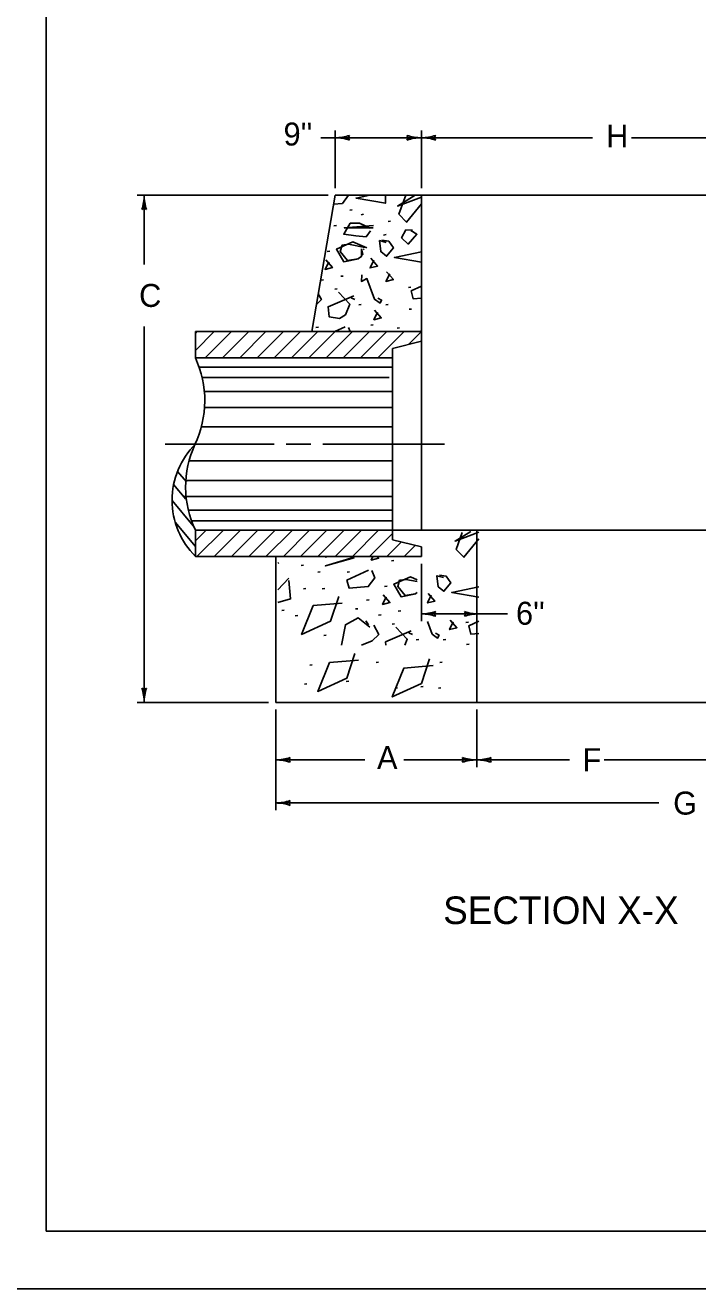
# Model space of a CAD drawing. Extents: x 1000 to 1036.3, y 1000 to 1022.
# Drawn here: x 1006.82 to 1012.67, y 1000 to 1011 of the extents above; entities that cross this region are included whole.
import ezdxf

# ---------------------------------------------------------------- set-up
doc = ezdxf.new("R2010")
doc.units = 0
for name, color, linetype in [('Level 1', 7, 'Continuous'), ('Level 10', 7, 'Continuous'), ('Level 11', 7, 'Continuous')]:
    doc.layers.add(name, color=color, linetype=linetype)

msp = doc.modelspace()

# ---------------------------------------------------------------- linework, layer by layer
at = {"layer": 'Level 1'}
for p, q in [((1010.268, 1010.021), (1009.393, 1010.021)), ((1009.518, 1009.583), (1009.518, 1010.083)), ((1010.268, 1009.583), (1010.268, 1010.083)), ((1011.757, 1010.021), (1010.268, 1010.021)), ((1014.25, 1010.021), (1012.097, 1010.021)), ((1007.792, 1009.521), (1009.455, 1009.521)), ((1007.854, 1009.521), (1007.854, 1008.916)), ((1009.518, 1009.521), (1009.314, 1008.333)), ((1014.989, 1009.521), (1009.518, 1009.521)), ((1010.268, 1009.521), (1010.268, 1006.604)), ((1007.854, 1008.376), (1007.854, 1005.104)), ((1010.268, 1008.333), (1008.301, 1008.333)), ((1008.301, 1008.333), (1008.301, 1008.104)), ((1008.301, 1008.32), (1008.314, 1008.333)), ((1008.301, 1008.169), (1008.465, 1008.333)), ((1008.386, 1008.104), (1008.615, 1008.333)), ((1008.536, 1008.104), (1008.765, 1008.333)), ((1008.686, 1008.104), (1008.915, 1008.333)), ((1008.837, 1008.104), (1009.066, 1008.333)), ((1008.987, 1008.104), (1009.216, 1008.333)), ((1009.137, 1008.104), (1009.366, 1008.333)), ((1009.287, 1008.104), (1009.516, 1008.333)), ((1009.438, 1008.104), (1009.667, 1008.333)), ((1009.588, 1008.104), (1009.817, 1008.333)), ((1009.738, 1008.104), (1009.967, 1008.333)), ((1009.888, 1008.104), (1010.117, 1008.333)), ((1010.157, 1008.222), (1010.268, 1008.333)), ((1010.268, 1008.333), (1010.268, 1008.25)), ((1010.268, 1008.25), (1010.018, 1008.187)), ((1010.018, 1008.187), (1010.018, 1006.521)), ((1010.018, 1008.187), (1010.018, 1006.521)), ((1010.018, 1008.104), (1008.301, 1008.104)), ((1010.018, 1008.104), (1008.301, 1008.104)), ((1010.018, 1008.024), (1008.333, 1008.024)), ((1009.989, 1007.932), (1008.36, 1007.932)), ((1010.018, 1007.812), (1008.379, 1007.812)), ((1010.018, 1007.673), (1008.38, 1007.673)), ((1010.018, 1007.503), (1008.353, 1007.503)), ((1008.038, 1007.354), (1008.985, 1007.354)), ((1009.091, 1007.354), (1009.304, 1007.354)), ((1009.41, 1007.354), (1010.47, 1007.354)), ((1010.018, 1007.354), (1010.47, 1007.354)), ((1008.245, 1007.207), (1010.018, 1007.207)), ((1008.222, 1007.024), (1008.144, 1007.116)), ((1008.218, 1006.873), (1008.11, 1007.001)), ((1008.217, 1007.038), (1010.018, 1007.038)), ((1008.281, 1006.642), (1008.097, 1006.862)), ((1008.197, 1006.898), (1010.018, 1006.898)), ((1008.239, 1006.778), (1010.018, 1006.778)), ((1008.301, 1006.463), (1008.124, 1006.674)), ((1008.267, 1006.686), (1010.018, 1006.686)), ((1010.018, 1006.604), (1008.301, 1006.604)), ((1008.301, 1006.604), (1008.301, 1006.375)), ((1008.301, 1006.512), (1008.393, 1006.604)), ((1008.314, 1006.375), (1008.544, 1006.604)), ((1008.465, 1006.375), (1008.694, 1006.604)), ((1008.615, 1006.375), (1008.844, 1006.604)), ((1008.765, 1006.375), (1008.994, 1006.604)), ((1008.915, 1006.375), (1009.145, 1006.604)), ((1009.066, 1006.375), (1009.295, 1006.604)), ((1009.216, 1006.375), (1009.445, 1006.604)), ((1009.366, 1006.375), (1009.595, 1006.604)), ((1009.516, 1006.375), (1009.746, 1006.604)), ((1009.667, 1006.375), (1009.896, 1006.604)), ((1009.817, 1006.375), (1010.018, 1006.576)), ((1009.967, 1006.375), (1010.094, 1006.502)), ((1014.5, 1006.604), (1010.018, 1006.604)), ((1010.018, 1006.521), (1010.268, 1006.458)), ((1010.75, 1005.104), (1010.75, 1006.604)), ((1010.118, 1006.375), (1010.214, 1006.472)), ((1010.268, 1006.458), (1010.268, 1006.375)), ((1010.268, 1006.375), (1008.301, 1006.375)), ((1009, 1005.104), (1009, 1006.375)), ((1010.268, 1006.312), (1010.268, 1005.812)), ((1010.268, 1005.875), (1011.018, 1005.875)), ((1007.792, 1005.104), (1008.938, 1005.104)), ((1015.5, 1005.104), (1009, 1005.104)), ((1009, 1005.042), (1009, 1004.167)), ((1010.75, 1005.042), (1010.75, 1004.542)), ((1009.777, 1004.604), (1009, 1004.604)), ((1010.75, 1004.604), (1010.115, 1004.604)), ((1011.558, 1004.604), (1010.75, 1004.604)), ((1013.75, 1004.604), (1011.859, 1004.604)), ((1012.335, 1004.229), (1009, 1004.229))]:
    msp.add_line(p, q, dxfattribs=at)
for points in [[(1009.504, 1009.443), (1009.581, 1009.449), (1009.633, 1009.521)], [(1009.818, 1009.521), (1009.699, 1009.496), (1009.955, 1009.451), (1009.957, 1009.521)], [(1010.215, 1009.521), (1010.061, 1009.426), (1010.268, 1009.503)], [(1010.132, 1009.521), (1010.072, 1009.354), (1010.138, 1009.285), (1010.268, 1009.444)], [(1009.666, 1009.393), (1009.645, 1009.39)], [(1009.529, 1009.256), (1009.507, 1009.253)], [(1009.821, 1009.234), (1009.728, 1009.277), (1009.648, 1009.277), (1009.592, 1009.181), (1009.698, 1009.167), (1009.786, 1009.157), (1009.824, 1009.21)], [(1009.85, 1009.258), (1009.597, 1009.237), (1009.848, 1009.237)], [(1009.764, 1009.354), (1009.743, 1009.351)], [(1010, 1009.295), (1009.979, 1009.292)], [(1009.961, 1009.177), (1009.939, 1009.174)], [(1010.192, 1009.215), (1010.133, 1009.218), (1010.096, 1009.149), (1010.154, 1009.095), (1010.229, 1009.181), (1010.176, 1009.213)], [(1009.47, 1009.033), (1009.448, 1009.03)], [(1009.792, 1009.063), (1009.672, 1009.114), (1009.528, 1009.05), (1009.592, 1008.941), (1009.72, 1008.967), (1009.757, 1009.005), (1009.746, 1009.053)], [(1009.776, 1009.066), (1009.634, 1009.093), (1009.578, 1009.085), (1009.562, 1009.031), (1009.626, 1008.951), (1009.714, 1008.967), (1009.746, 1008.986), (1009.746, 1009.053)], [(1009.76, 1009.053), (1009.77, 1009.045)], [(1009.962, 1009.109), (1009.904, 1009.125), (1009.914, 1009.029), (1009.965, 1008.989), (1010.024, 1009.063), (1009.984, 1009.119), (1009.925, 1009.13)], [(1009.462, 1008.941), (1009.43, 1008.875), (1009.494, 1008.891), (1009.435, 1008.957)], [(1009.854, 1008.954), (1009.822, 1008.888), (1009.886, 1008.904), (1009.828, 1008.971)], [(1010.268, 1009.028), (1010.033, 1008.979), (1010.268, 1008.938)], [(1009.588, 1008.817), (1009.566, 1008.815)], [(1009.749, 1008.826), (1009.746, 1008.77), (1009.794, 1008.794), (1009.861, 1008.615), (1009.909, 1008.581), (1009.922, 1008.607), (1009.89, 1008.623)], [(1009.992, 1008.837), (1009.96, 1008.77), (1010.024, 1008.786), (1009.965, 1008.853)], [(1009.417, 1008.784), (1009.396, 1008.782)], [(1009.535, 1008.706), (1009.514, 1008.703)], [(1010.177, 1008.719), (1010.155, 1008.716)], [(1010.268, 1008.728), (1010.18, 1008.687), (1010.198, 1008.617), (1010.268, 1008.623)], [(1009.355, 1008.57), (1009.397, 1008.613), (1009.37, 1008.662)], [(1009.68, 1008.645), (1009.456, 1008.549), (1009.466, 1008.461), (1009.554, 1008.447), (1009.608, 1008.479), (1009.645, 1008.573), (1009.546, 1008.677)], [(1009.658, 1008.626), (1009.69, 1008.613)], [(1009.745, 1008.568), (1009.723, 1008.566)], [(1009.887, 1008.503), (1009.855, 1008.436), (1009.919, 1008.452), (1009.86, 1008.519)], [(1009.98, 1008.568), (1009.959, 1008.566)], [(1010.183, 1008.529), (1010.162, 1008.527)], [(1009.372, 1008.372), (1009.35, 1008.37)], [(1009.372, 1008.372), (1009.35, 1008.37)], [(1009.603, 1008.375), (1009.514, 1008.333)], [(1009.849, 1008.392), (1009.828, 1008.389)], [(1009.849, 1008.392), (1009.828, 1008.389)], [(1009.647, 1008.333), (1009.633, 1008.37)], [(1010.078, 1008.365), (1010.057, 1008.363)], [(1010.268, 1008.34), (1010.254, 1008.333)], [(1010.698, 1006.594), (1010.561, 1006.509), (1010.768, 1006.586)], [(1010.624, 1006.583), (1010.572, 1006.437), (1010.638, 1006.368), (1010.768, 1006.528)], [(1009.027, 1006.319), (1009.018, 1006.318)], [(1009.243, 1006.3), (1009.222, 1006.297)], [(1009.434, 1006.375), (1009.432, 1006.37), (1009.451, 1006.375)], [(1009.684, 1006.368), (1009.433, 1006.293), (1009.684, 1006.363)], [(1009.846, 1006.375), (1009.831, 1006.344), (1009.895, 1006.36), (1009.882, 1006.375)], [(1010.029, 1006.339), (1010.007, 1006.336)], [(1009.113, 1006.187), (1009.018, 1006.086)], [(1009.387, 1006.241), (1009.366, 1006.238)], [(1009.809, 1006.257), (1009.619, 1006.169), (1009.638, 1006.1), (1009.806, 1006.113), (1009.862, 1006.19), (1009.838, 1006.252)], [(1009.642, 1006.241), (1009.621, 1006.238)], [(1010.232, 1006.172), (1010.172, 1006.197), (1010.028, 1006.133), (1010.092, 1006.024), (1010.22, 1006.051), (1010.232, 1006.063)], [(1010.232, 1006.158), (1010.134, 1006.176), (1010.078, 1006.168), (1010.062, 1006.115), (1010.126, 1006.035), (1010.214, 1006.051), (1010.232, 1006.061)], [(1010.462, 1006.192), (1010.404, 1006.208), (1010.414, 1006.112), (1010.465, 1006.072), (1010.524, 1006.147), (1010.484, 1006.203), (1010.425, 1006.213)], [(1009.018, 1005.974), (1009.129, 1006.005), (1009.115, 1006.165)], [(1009.263, 1006.097), (1009.242, 1006.094)], [(1009.427, 1006.097), (1009.405, 1006.094)], [(1009.97, 1006.116), (1009.948, 1006.114)], [(1010.768, 1006.111), (1010.533, 1006.062), (1010.768, 1006.021)], [(1009.579, 1005.968), (1009.326, 1005.947), (1009.225, 1005.696), (1009.478, 1005.813), (1009.548, 1006.027)], [(1009.813, 1005.999), (1009.791, 1005.996)], [(1009.962, 1006.025), (1009.93, 1005.958), (1009.994, 1005.974), (1009.935, 1006.041)], [(1010.354, 1006.038), (1010.322, 1005.971), (1010.386, 1005.987), (1010.328, 1006.054)], [(1009.073, 1005.907), (1009.052, 1005.904)], [(1009.191, 1005.861), (1009.17, 1005.859)], [(1009.82, 1005.76), (1009.718, 1005.84), (1009.606, 1005.781), (1009.572, 1005.604)], [(1009.714, 1005.92), (1009.693, 1005.918)], [(1009.917, 1005.868), (1009.896, 1005.865)], [(1010.088, 1005.901), (1010.066, 1005.898)], [(1009.748, 1005.604), (1009.841, 1005.64), (1009.897, 1005.696), (1009.854, 1005.776)], [(1009.785, 1005.816), (1009.809, 1005.781)], [(1010.035, 1005.789), (1010.014, 1005.787)], [(1010.124, 1005.604), (1010.145, 1005.656), (1010.046, 1005.76)], [(1010.32, 1005.808), (1010.361, 1005.699), (1010.409, 1005.664), (1010.422, 1005.691), (1010.39, 1005.707)], [(1010.546, 1005.805), (1010.514, 1005.739), (1010.578, 1005.755), (1010.519, 1005.821)], [(1010.677, 1005.802), (1010.655, 1005.8)], [(1010.768, 1005.811), (1010.68, 1005.77), (1010.698, 1005.7), (1010.768, 1005.706)], [(1009.44, 1005.691), (1009.418, 1005.688)], [(1010.18, 1005.728), (1009.956, 1005.632), (1009.959, 1005.604)], [(1010.158, 1005.709), (1010.19, 1005.696)], [(1010.245, 1005.652), (1010.223, 1005.649)], [(1010.48, 1005.652), (1010.459, 1005.649)], [(1009.721, 1005.472), (1009.468, 1005.451), (1009.366, 1005.2), (1009.62, 1005.317), (1009.689, 1005.531)], [(1010.683, 1005.613), (1010.662, 1005.61)], [(1009.317, 1005.432), (1009.296, 1005.429)], [(1009.895, 1005.456), (1009.874, 1005.453)], [(1010.37, 1005.425), (1010.116, 1005.404), (1010.015, 1005.153), (1010.268, 1005.27), (1010.338, 1005.484)], [(1010.45, 1005.456), (1010.428, 1005.453)], [(1009.636, 1005.29), (1009.614, 1005.288)], [(1009.27, 1005.267), (1009.249, 1005.264)], [(1010.06, 1005.231), (1010.039, 1005.229)], [(1010.284, 1005.243), (1010.263, 1005.241)], [(1010.438, 1005.231), (1010.416, 1005.229)]]:
    msp.add_lwpolyline(points, dxfattribs=at)
for centre, radius, start, end in [((1009.518, 1010.412), 0.391, 270, 288.6688), ((1009.518, 1009.63), 0.391, 71.3472, 89.9939), ((1009.518, 1010.412), 0.391, 269.9878, 270), ((1009.666, 1010.021), 0.0313, 138.7746, 220.8913), ((1010.119, 1010.021), 0.0313, 318.7746, 40.8913), ((1010.268, 1010.412), 0.391, 251.3472, 269.9939), ((1010.268, 1009.63), 0.391, 90, 108.6688), ((1010.268, 1010.412), 0.391, 270, 288.6688), ((1010.268, 1009.63), 0.391, 89.9878, 90), ((1010.268, 1009.63), 0.391, 71.3472, 89.9939), ((1010.268, 1010.412), 0.391, 269.9878, 270), ((1010.416, 1010.021), 0.0313, 138.7746, 220.8913), ((1007.463, 1009.521), 0.391, 341.3472, 359.9939), ((1008.245, 1009.521), 0.391, 180, 198.6688), ((1008.245, 1009.521), 0.391, 179.9878, 180), ((1007.854, 1009.372), 0.0313, 48.7746, 130.8913), ((1007.492, 1007.732), 0.89, 334.5728, 24.7186), ((1008.786, 1006.865), 0.689, 134.7257, 225.2743), ((1009.088, 1006.982), 0.873, 155.0806, 205.6368), ((1010.268, 1006.266), 0.391, 270, 288.6688), ((1010.268, 1005.484), 0.391, 71.3472, 89.9939), ((1010.268, 1006.266), 0.391, 269.9878, 270), ((1010.416, 1005.875), 0.0313, 138.7746, 220.8913), ((1010.619, 1005.875), 0.0313, 318.7746, 40.8913), ((1010.768, 1006.266), 0.391, 251.3472, 269.9939), ((1010.768, 1005.484), 0.391, 90, 108.6688), ((1010.768, 1005.484), 0.391, 89.9878, 90), ((1007.854, 1005.253), 0.0313, 228.7746, 310.8913), ((1007.463, 1005.104), 0.391, 0, 18.6688), ((1008.245, 1005.104), 0.391, 161.3472, 179.9939), ((1007.463, 1005.104), 0.391, 359.9878, 0), ((1009, 1004.995), 0.391, 270, 288.6688), ((1009, 1004.213), 0.391, 71.3472, 89.9939), ((1009, 1004.995), 0.391, 269.9878, 270), ((1009.149, 1004.604), 0.0313, 138.7746, 220.8913), ((1010.601, 1004.604), 0.0313, 318.7746, 40.8913), ((1010.75, 1004.995), 0.391, 251.3472, 269.9939), ((1010.75, 1004.213), 0.391, 90, 108.6688), ((1010.75, 1004.995), 0.391, 270, 288.6688), ((1010.75, 1004.213), 0.391, 71.3472, 89.9939), ((1010.75, 1004.995), 0.391, 269.9878, 270), ((1010.75, 1004.213), 0.391, 89.9878, 90), ((1010.899, 1004.604), 0.0313, 138.7746, 220.8913), ((1009, 1004.62), 0.391, 270, 288.6688), ((1009, 1003.838), 0.391, 71.3472, 89.9939), ((1009, 1004.62), 0.391, 269.9878, 270), ((1009.149, 1004.229), 0.0313, 138.7746, 220.8913)]:
    msp.add_arc(centre, radius, start, end, dxfattribs=at)
at = {"layer": 'Level 10'}
for p, q in [((1007, 1021.5), (1007, 1000.5)), ((1035.5, 1000.5), (1007, 1000.5)), ((1036, 1000), (1000, 1000))]:
    msp.add_line(p, q, dxfattribs=at)
at = {"layer": 'Level 11'}
msp.add_lwpolyline([(1007, 1000.5), (1035.5, 1000.5), (1035.5, 1021.5), (1007, 1021.5)], close=True, dxfattribs=at)

# ---------------------------------------------------------------- texts
at = {"layer": 'Level 1'}
for s, height, p in [("9''", 0.2, (1009.068, 1009.953)), ('H', 0.2, (1011.877, 1009.936)), ('C', 0.2, (1007.81, 1008.548)), ("6''", 0.2, (1011.092, 1005.781)), ('A', 0.2, (1009.882, 1004.524)), ('F', 0.2, (1011.671, 1004.506)), ('G', 0.2, (1012.461, 1004.128)), ('SECTION X-X', 0.24, (1010.458, 1003.175))]:
    msp.add_text(s, height=height, dxfattribs=at).set_placement(p)

doc.saveas('drawing.dxf')
